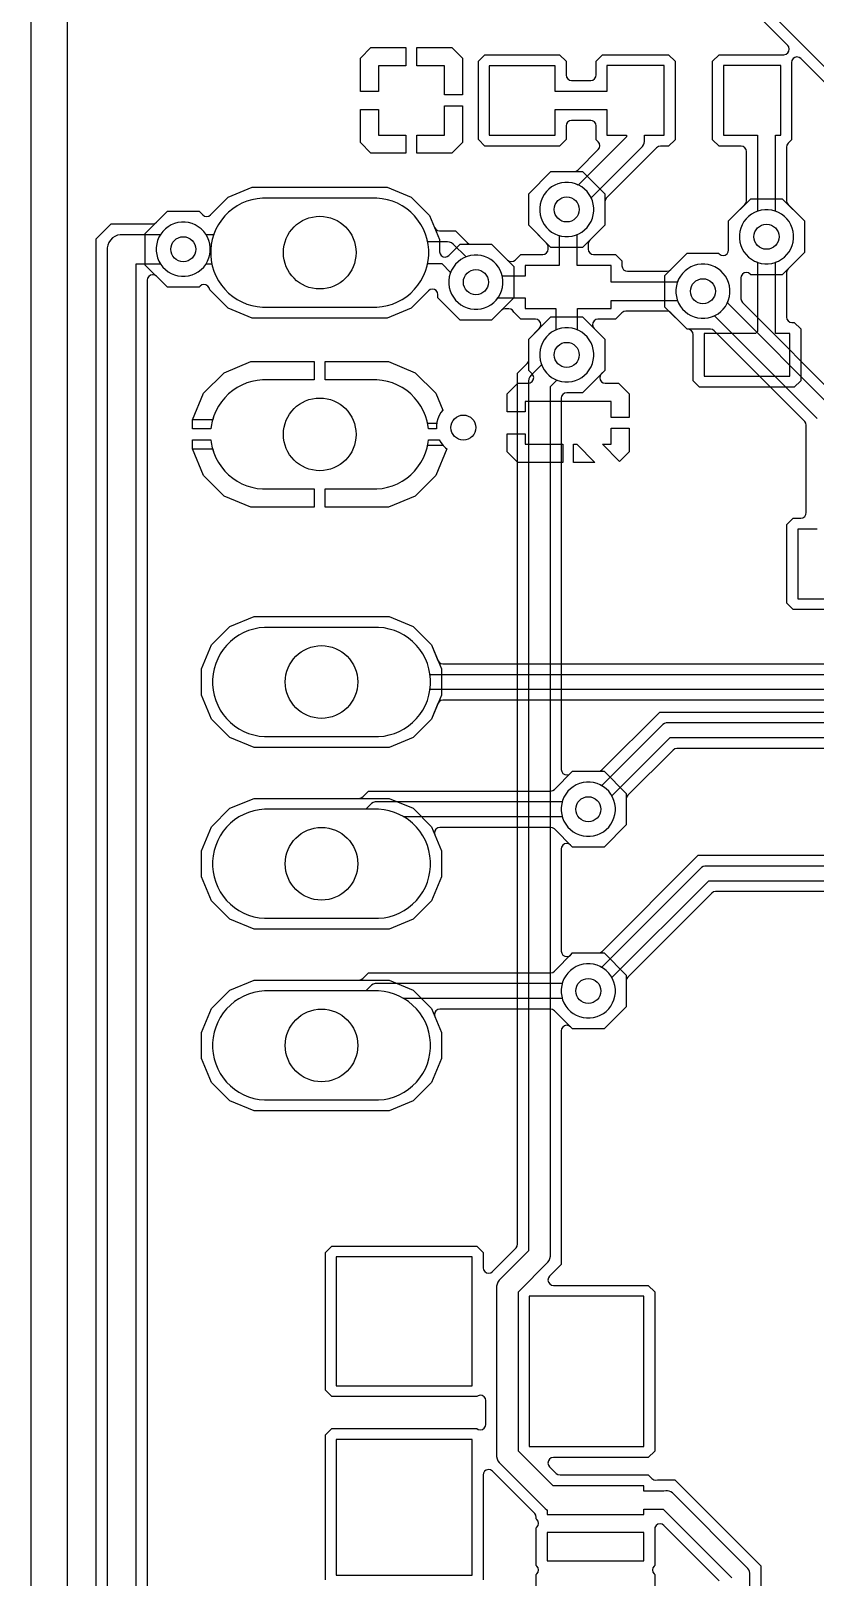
# Model space of a CAD drawing. Header units: millimetres. Extents: x 0 to 52.1, y 0 to 54.3.
# Drawn here: x 0 to 10.97, y 21.78 to 43.39 of the extents above; entities that cross this region are included whole.
import ezdxf

# ---------------------------------------------------------------- set-up
doc = ezdxf.new("R2010")
doc.units = ezdxf.units.MM

msp = doc.modelspace()

# ---------------------------------------------------------------- linework, layer by layer
at = {"layer": '16_copper'}
for points in [[(51.496, 0.514), (51.521, 0.531), (51.537, 0.557), (51.542, 0.584), (51.542, 53.696), (51.536, 53.726), (51.519, 53.751), (51.493, 53.767), (51.466, 53.772), (0.584, 53.772), (0.554, 53.766), (0.529, 53.749), (0.513, 53.723), (0.508, 53.696), (0.508, 0.584), (0.514, 0.554), (0.531, 0.529), (0.557, 0.513), (0.584, 0.508), (51.466, 0.508)], [(7.567, 38.49), (7.615, 38.503), (7.661, 38.522), (7.704, 38.547), (7.743, 38.577), (7.778, 38.612), (7.808, 38.651), (7.833, 38.694), (7.852, 38.74), (7.865, 38.788), (7.871, 38.837), (7.871, 38.887), (7.865, 38.936), (7.852, 38.984), (7.833, 39.03), (7.808, 39.073), (7.778, 39.112), (7.743, 39.147), (7.704, 39.177), (7.661, 39.202), (7.645, 39.208), (7.645, 39.512), (8.113, 39.512), (8.113, 39.624), (9.041, 39.624), (9.058, 39.583), (9.083, 39.54), (9.113, 39.501), (9.148, 39.466), (9.187, 39.436), (9.23, 39.411), (9.276, 39.392), (9.324, 39.379), (9.373, 39.373), (9.423, 39.373), (9.472, 39.379), (9.52, 39.392), (9.566, 39.411), (9.609, 39.436), (9.648, 39.466), (9.683, 39.501), (9.713, 39.54), (9.738, 39.583), (9.757, 39.629), (9.77, 39.677), (9.776, 39.726), (9.776, 39.776), (9.77, 39.825), (9.757, 39.873), (9.738, 39.919), (9.713, 39.962), (9.683, 40.001), (9.648, 40.036), (9.609, 40.066), (9.566, 40.091), (9.52, 40.11), (9.472, 40.123), (9.423, 40.129), (9.373, 40.129), (9.324, 40.123), (9.276, 40.11), (9.23, 40.091), (9.187, 40.066), (9.148, 40.036), (9.113, 40.001), (9.083, 39.962), (9.058, 39.919), (9.041, 39.878), (8.113, 39.878), (8.113, 40.112), (7.64, 40.112), (7.64, 40.546), (7.661, 40.554), (7.704, 40.579), (7.743, 40.609), (7.778, 40.644), (7.808, 40.683), (7.833, 40.726), (7.852, 40.772), (7.865, 40.82), (7.871, 40.869), (7.871, 40.919), (7.865, 40.968), (7.852, 41.016), (7.833, 41.062), (7.808, 41.105), (7.778, 41.144), (7.743, 41.179), (7.704, 41.209), (7.661, 41.234), (7.615, 41.253), (7.567, 41.266), (7.518, 41.272), (7.468, 41.272), (7.419, 41.266), (7.371, 41.253), (7.325, 41.234), (7.282, 41.209), (7.243, 41.179), (7.208, 41.144), (7.178, 41.105), (7.153, 41.062), (7.134, 41.016), (7.121, 40.968), (7.115, 40.919), (7.115, 40.869), (7.121, 40.82), (7.134, 40.772), (7.153, 40.726), (7.178, 40.683), (7.208, 40.644), (7.243, 40.609), (7.282, 40.579), (7.325, 40.554), (7.371, 40.535), (7.386, 40.531), (7.386, 40.112), (6.913, 40.112), (6.913, 39.964), (6.591, 39.964), (6.582, 40), (6.563, 40.046), (6.538, 40.089), (6.508, 40.128), (6.473, 40.163), (6.434, 40.193), (6.391, 40.218), (6.345, 40.237), (6.297, 40.25), (6.248, 40.256), (6.198, 40.256), (6.149, 40.25), (6.101, 40.237), (6.055, 40.218), (6.012, 40.193), (5.973, 40.163), (5.938, 40.128), (5.908, 40.089), (5.883, 40.046), (5.864, 40), (5.851, 39.952), (5.845, 39.903), (5.845, 39.853), (5.851, 39.804), (5.864, 39.756), (5.883, 39.71), (5.908, 39.667), (5.938, 39.628), (5.973, 39.593), (6.012, 39.563), (6.055, 39.538), (6.101, 39.519), (6.149, 39.506), (6.198, 39.5), (6.248, 39.5), (6.297, 39.506), (6.345, 39.519), (6.391, 39.538), (6.434, 39.563), (6.473, 39.593), (6.508, 39.628), (6.532, 39.66), (6.913, 39.66), (6.913, 39.512), (7.341, 39.512), (7.341, 39.208), (7.325, 39.202), (7.282, 39.177), (7.243, 39.147), (7.208, 39.112), (7.178, 39.073), (7.153, 39.03), (7.134, 38.984), (7.121, 38.936), (7.115, 38.887), (7.115, 38.837), (7.121, 38.788), (7.134, 38.74), (7.153, 38.694), (7.178, 38.651), (7.208, 38.612), (7.243, 38.577), (7.282, 38.547), (7.325, 38.522), (7.371, 38.503), (7.419, 38.49), (7.468, 38.484), (7.518, 38.484)], [(4.913, 39.536), (4.986, 39.551), (5.058, 39.572), (5.127, 39.601), (5.193, 39.636), (5.255, 39.678), (5.313, 39.725), (5.366, 39.778), (5.413, 39.836), (5.455, 39.899), (5.49, 39.965), (5.519, 40.034), (5.541, 40.105), (5.555, 40.179), (5.563, 40.253), (5.563, 40.328), (5.555, 40.403), (5.541, 40.476), (5.519, 40.548), (5.49, 40.617), (5.455, 40.683), (5.413, 40.745), (5.366, 40.803), (5.313, 40.856), (5.255, 40.904), (5.193, 40.945), (5.127, 40.98), (5.058, 41.009), (4.986, 41.031), (4.913, 41.045), (4.838, 41.053), (3.239, 41.053), (3.165, 41.045), (3.091, 41.031), (3.02, 41.009), (2.95, 40.98), (2.884, 40.945), (2.822, 40.904), (2.764, 40.856), (2.711, 40.803), (2.664, 40.745), (2.622, 40.683), (2.587, 40.617), (2.558, 40.548), (2.537, 40.476), (2.522, 40.403), (2.515, 40.328), (2.515, 40.253), (2.522, 40.179), (2.537, 40.105), (2.558, 40.034), (2.587, 39.965), (2.622, 39.899), (2.664, 39.836), (2.711, 39.778), (2.764, 39.725), (2.822, 39.678), (2.884, 39.636), (2.95, 39.601), (3.02, 39.572), (3.091, 39.551), (3.165, 39.536), (3.239, 39.529), (4.838, 39.529)], [(10.613, 39.162), (10.414, 39.162), (10.414, 40.156), (10.455, 40.173), (10.498, 40.198), (10.537, 40.228), (10.572, 40.263), (10.602, 40.302), (10.627, 40.345), (10.646, 40.391), (10.659, 40.439), (10.665, 40.488), (10.665, 40.538), (10.659, 40.587), (10.646, 40.635), (10.627, 40.681), (10.602, 40.724), (10.572, 40.763), (10.537, 40.798), (10.498, 40.828), (10.455, 40.853), (10.409, 40.872), (10.361, 40.885), (10.312, 40.891), (10.262, 40.891), (10.213, 40.885), (10.165, 40.872), (10.119, 40.853), (10.076, 40.828), (10.037, 40.798), (10.002, 40.763), (9.972, 40.724), (9.947, 40.681), (9.928, 40.635), (9.915, 40.587), (9.909, 40.538), (9.909, 40.488), (9.915, 40.439), (9.928, 40.391), (9.947, 40.345), (9.972, 40.302), (10.002, 40.263), (10.037, 40.228), (10.076, 40.198), (10.119, 40.173), (10.16, 40.156), (10.16, 39.189), (10.133, 39.162), (9.413, 39.162), (9.413, 38.562), (10.613, 38.562)], [(2.261, 37.827), (2.261, 37.953), (2.415, 38.326), (2.701, 38.612), (3.075, 38.767), (3.962, 38.767), (3.962, 38.513), (3.239, 38.513), (3.165, 38.505), (3.091, 38.491), (3.02, 38.469), (2.95, 38.44), (2.884, 38.405), (2.822, 38.364), (2.764, 38.316), (2.711, 38.263), (2.664, 38.205), (2.622, 38.143), (2.587, 38.077), (2.558, 38.008), (2.537, 37.936), (2.522, 37.863), (2.518, 37.827)], [(5.559, 37.827), (5.555, 37.863), (5.541, 37.936), (5.519, 38.008), (5.49, 38.077), (5.455, 38.143), (5.413, 38.205), (5.366, 38.263), (5.313, 38.316), (5.255, 38.364), (5.193, 38.405), (5.127, 38.44), (5.058, 38.469), (4.986, 38.491), (4.913, 38.505), (4.838, 38.513), (4.115, 38.513), (4.115, 38.767), (5.003, 38.767), (5.376, 38.612), (5.662, 38.326), (5.759, 38.091), (5.733, 38.057), (5.708, 38.014), (5.689, 37.968), (5.676, 37.92), (5.67, 37.871), (5.67, 37.827)], [(7.993, 37.612), (8.113, 37.612), (8.113, 37.836), (8.367, 37.836), (8.367, 37.507), (8.232, 37.372)], [(3.075, 36.735), (2.701, 36.889), (2.415, 37.175), (2.261, 37.549), (2.261, 37.675), (2.518, 37.675), (2.522, 37.639), (2.537, 37.565), (2.558, 37.494), (2.587, 37.425), (2.622, 37.359), (2.664, 37.296), (2.711, 37.238), (2.764, 37.185), (2.822, 37.138), (2.884, 37.096), (2.95, 37.061), (3.02, 37.032), (3.091, 37.011), (3.165, 36.996), (3.239, 36.989), (3.962, 36.989), (3.962, 36.735)], [(4.115, 36.735), (4.115, 36.989), (4.838, 36.989), (4.913, 36.996), (4.986, 37.011), (5.058, 37.032), (5.127, 37.061), (5.193, 37.096), (5.255, 37.138), (5.313, 37.185), (5.366, 37.238), (5.413, 37.296), (5.455, 37.359), (5.49, 37.425), (5.519, 37.494), (5.541, 37.565), (5.555, 37.639), (5.559, 37.675), (5.71, 37.675), (5.733, 37.635), (5.763, 37.596), (5.798, 37.561), (5.816, 37.547), (5.662, 37.175), (5.376, 36.889), (5.003, 36.735)], [(6.808, 37.358), (6.659, 37.507), (6.659, 37.76), (6.913, 37.76), (6.913, 37.612), (7.437, 37.612), (7.437, 37.358)], [(7.589, 37.358), (7.589, 37.612), (7.633, 37.612), (7.887, 37.358)], [(3.12, 30.836), (2.784, 30.975), (2.527, 31.232), (2.388, 31.568), (2.388, 31.932), (2.527, 32.268), (2.784, 32.525), (3.12, 32.664), (4.588, 32.664), (4.617, 32.67), (4.642, 32.687), (4.721, 32.766), (7.267, 32.766), (7.297, 32.772), (7.321, 32.788), (7.575, 33.043), (8.015, 33.043), (8.326, 32.732), (8.326, 32.292), (8.015, 31.981), (7.575, 31.981), (7.321, 32.236), (7.296, 32.252), (7.267, 32.258), (5.719, 32.258), (5.69, 32.252), (5.665, 32.235), (5.648, 32.209), (5.643, 32.179), (5.649, 32.153), (5.74, 31.932), (5.74, 31.568), (5.601, 31.232), (5.344, 30.975), (5.008, 30.836)], [(4.938, 30.995), (5.011, 31.01), (5.083, 31.032), (5.152, 31.06), (5.218, 31.096), (5.28, 31.137), (5.338, 31.185), (5.391, 31.238), (5.439, 31.296), (5.48, 31.358), (5.516, 31.424), (5.544, 31.493), (5.566, 31.565), (5.581, 31.638), (5.588, 31.713), (5.588, 31.787), (5.581, 31.862), (5.566, 31.935), (5.544, 32.007), (5.516, 32.076), (5.48, 32.142), (5.439, 32.204), (5.391, 32.262), (5.338, 32.315), (5.28, 32.363), (5.218, 32.404), (5.207, 32.41), (7.431, 32.41), (7.436, 32.39), (7.455, 32.344), (7.48, 32.301), (7.51, 32.262), (7.545, 32.227), (7.584, 32.197), (7.627, 32.172), (7.673, 32.153), (7.721, 32.14), (7.77, 32.134), (7.82, 32.134), (7.869, 32.14), (7.917, 32.153), (7.963, 32.172), (8.006, 32.197), (8.045, 32.227), (8.08, 32.262), (8.11, 32.301), (8.135, 32.344), (8.154, 32.39), (8.167, 32.438), (8.173, 32.487), (8.173, 32.537), (8.167, 32.586), (8.154, 32.634), (8.135, 32.68), (8.11, 32.723), (8.08, 32.762), (8.045, 32.797), (8.006, 32.827), (7.963, 32.852), (7.917, 32.871), (7.869, 32.884), (7.82, 32.89), (7.77, 32.89), (7.721, 32.884), (7.673, 32.871), (7.627, 32.852), (7.584, 32.827), (7.545, 32.797), (7.51, 32.762), (7.48, 32.723), (7.455, 32.68), (7.436, 32.634), (7.431, 32.614), (4.813, 32.614), (4.787, 32.607), (4.764, 32.593), (4.682, 32.512), (3.265, 32.512), (3.19, 32.505), (3.117, 32.49), (3.045, 32.468), (2.976, 32.44), (2.91, 32.404), (2.848, 32.363), (2.79, 32.315), (2.737, 32.262), (2.689, 32.204), (2.648, 32.142), (2.612, 32.076), (2.584, 32.007), (2.562, 31.935), (2.547, 31.862), (2.54, 31.787), (2.54, 31.713), (2.547, 31.638), (2.562, 31.565), (2.584, 31.493), (2.612, 31.424), (2.648, 31.358), (2.689, 31.296), (2.737, 31.238), (2.79, 31.185), (2.848, 31.137), (2.91, 31.096), (2.976, 31.06), (3.045, 31.032), (3.117, 31.01), (3.19, 30.995), (3.265, 30.988), (4.863, 30.988)], [(3.12, 28.296), (2.784, 28.435), (2.527, 28.692), (2.388, 29.028), (2.388, 29.392), (2.527, 29.728), (2.784, 29.985), (3.12, 30.124), (4.588, 30.124), (4.617, 30.13), (4.642, 30.147), (4.721, 30.226), (7.267, 30.226), (7.297, 30.232), (7.321, 30.248), (7.575, 30.503), (8.015, 30.503), (8.326, 30.192), (8.326, 29.752), (8.015, 29.441), (7.575, 29.441), (7.321, 29.696), (7.296, 29.712), (7.267, 29.718), (5.719, 29.718), (5.69, 29.712), (5.665, 29.695), (5.648, 29.669), (5.643, 29.639), (5.649, 29.613), (5.74, 29.392), (5.74, 29.028), (5.601, 28.692), (5.344, 28.435), (5.008, 28.296)], [(4.938, 28.455), (5.011, 28.47), (5.083, 28.492), (5.152, 28.52), (5.218, 28.556), (5.28, 28.597), (5.338, 28.645), (5.391, 28.698), (5.439, 28.756), (5.48, 28.818), (5.516, 28.884), (5.544, 28.953), (5.566, 29.025), (5.581, 29.098), (5.588, 29.173), (5.588, 29.247), (5.581, 29.322), (5.566, 29.395), (5.544, 29.467), (5.516, 29.536), (5.48, 29.602), (5.439, 29.664), (5.391, 29.722), (5.338, 29.775), (5.28, 29.823), (5.218, 29.864), (5.207, 29.87), (7.431, 29.87), (7.436, 29.85), (7.455, 29.804), (7.48, 29.761), (7.51, 29.722), (7.545, 29.687), (7.584, 29.657), (7.627, 29.632), (7.673, 29.613), (7.721, 29.6), (7.77, 29.594), (7.82, 29.594), (7.869, 29.6), (7.917, 29.613), (7.963, 29.632), (8.006, 29.657), (8.045, 29.687), (8.08, 29.722), (8.11, 29.761), (8.135, 29.804), (8.154, 29.85), (8.167, 29.898), (8.173, 29.947), (8.173, 29.997), (8.167, 30.046), (8.154, 30.094), (8.135, 30.14), (8.11, 30.183), (8.08, 30.222), (8.045, 30.257), (8.006, 30.287), (7.963, 30.312), (7.917, 30.331), (7.869, 30.344), (7.82, 30.35), (7.77, 30.35), (7.721, 30.344), (7.673, 30.331), (7.627, 30.312), (7.584, 30.287), (7.545, 30.257), (7.51, 30.222), (7.48, 30.183), (7.455, 30.14), (7.436, 30.094), (7.431, 30.074), (4.813, 30.074), (4.787, 30.067), (4.764, 30.053), (4.682, 29.972), (3.265, 29.972), (3.19, 29.965), (3.117, 29.95), (3.045, 29.928), (2.976, 29.9), (2.91, 29.864), (2.848, 29.823), (2.79, 29.775), (2.737, 29.722), (2.689, 29.664), (2.648, 29.602), (2.612, 29.536), (2.584, 29.467), (2.562, 29.395), (2.547, 29.322), (2.54, 29.247), (2.54, 29.173), (2.547, 29.098), (2.562, 29.025), (2.584, 28.953), (2.612, 28.884), (2.648, 28.818), (2.689, 28.756), (2.737, 28.698), (2.79, 28.645), (2.848, 28.597), (2.91, 28.556), (2.976, 28.52), (3.045, 28.492), (3.117, 28.47), (3.19, 28.455), (3.265, 28.448), (4.863, 28.448)]]:
    msp.add_lwpolyline(points, close=True, dxfattribs=at)
for points in [[(0.914, 7.093), (0.914, 40.485), (1.123, 40.694), (1.704, 40.694), (1.734, 40.7), (1.758, 40.716), (1.911, 40.869), (2.351, 40.869), (2.402, 40.817), (2.427, 40.8), (2.457, 40.795), (2.487, 40.801), (2.51, 40.817), (2.759, 41.066), (3.095, 41.205), (4.982, 41.205), (5.319, 41.066), (5.576, 40.809), (5.715, 40.473), (5.715, 40.304), (5.721, 40.275), (5.738, 40.25), (5.764, 40.233), (5.794, 40.228), (5.823, 40.235), (5.845, 40.25), (6.003, 40.409), (6.443, 40.409), (6.665, 40.187), (6.69, 40.17), (6.72, 40.165), (6.749, 40.171), (6.772, 40.187), (6.85, 40.264), (7.157, 40.264), (7.187, 40.27), (7.212, 40.288), (7.228, 40.313), (7.234, 40.341), (7.234, 40.371), (7.228, 40.401), (7.211, 40.425), (6.962, 40.674), (6.962, 41.114), (7.273, 41.425), (7.713, 41.425), (8.024, 41.114), (8.024, 40.674), (7.815, 40.465), (7.798, 40.44), (7.792, 40.411), (7.792, 40.341), (7.798, 40.311), (7.816, 40.286), (7.841, 40.27), (7.869, 40.264), (8.176, 40.264), (8.265, 40.175), (8.265, 40.107), (8.271, 40.077), (8.289, 40.052), (8.314, 40.036), (8.342, 40.03), (8.895, 40.03), (8.925, 40.036), (8.949, 40.053), (9.178, 40.282), (9.618, 40.282), (9.626, 40.273), (9.652, 40.256), (9.681, 40.251), (9.711, 40.257), (9.736, 40.275), (9.752, 40.301), (9.756, 40.327), (9.756, 40.733), (10.067, 41.044), (10.507, 41.044), (10.818, 40.733), (10.818, 40.293), (10.589, 40.064), (10.572, 40.039), (10.566, 40.01), (10.566, 39.391), (10.572, 39.361), (10.59, 39.336), (10.615, 39.32), (10.643, 39.314), (10.676, 39.314), (10.765, 39.225), (10.765, 38.499), (10.676, 38.41), (9.35, 38.41), (9.261, 38.499), (9.261, 39.144), (9.255, 39.174), (9.237, 39.199), (9.212, 39.215), (9.184, 39.22), (9.178, 39.22), (8.949, 39.449), (8.924, 39.466), (8.895, 39.472), (8.32, 39.472), (8.29, 39.466), (8.266, 39.449), (8.176, 39.36), (7.93, 39.36), (7.9, 39.354), (7.875, 39.336), (7.859, 39.311), (7.854, 39.281), (7.861, 39.251), (7.876, 39.23), (8.024, 39.082), (8.024, 38.642), (7.977, 38.596), (7.961, 38.571), (7.955, 38.541), (7.962, 38.511), (7.979, 38.487), (8.005, 38.471), (8.031, 38.466), (8.218, 38.466), (8.367, 38.317), (8.367, 37.988), (8.113, 37.988), (8.113, 38.212), (6.913, 38.212), (6.913, 38.064), (6.659, 38.064), (6.659, 38.317), (6.808, 38.466), (6.955, 38.466), (6.984, 38.472), (7.009, 38.489), (7.026, 38.515), (7.031, 38.545), (7.024, 38.574), (7.009, 38.596), (6.962, 38.642), (6.962, 39.082), (7.11, 39.23), (7.127, 39.255), (7.132, 39.285), (7.126, 39.314), (7.108, 39.339), (7.083, 39.355), (7.056, 39.36), (6.85, 39.36), (6.756, 39.453), (6.755, 39.461), (6.737, 39.486), (6.712, 39.502), (6.684, 39.507), (6.634, 39.507), (6.604, 39.501), (6.58, 39.485), (6.443, 39.347), (6.003, 39.347), (5.692, 39.658), (5.692, 39.705), (5.686, 39.735), (5.669, 39.76), (5.644, 39.776), (5.614, 39.782), (5.584, 39.775), (5.562, 39.759), (5.319, 39.516), (4.982, 39.376), (3.095, 39.376), (2.759, 39.516), (2.501, 39.773), (2.491, 39.799), (2.474, 39.824), (2.448, 39.84), (2.419, 39.846), (2.389, 39.839), (2.366, 39.823), (2.351, 39.807), (1.911, 39.807), (1.758, 39.96), (1.733, 39.977), (1.704, 39.982), (1.702, 39.982), (1.672, 39.976), (1.647, 39.959), (1.631, 39.934), (1.626, 39.906), (1.626, 7.366)], [(1.473, 7.366), (1.473, 40.135), (1.811, 40.135), (1.816, 40.127), (1.846, 40.088), (1.881, 40.053), (1.92, 40.023), (1.963, 39.998), (2.009, 39.979), (2.057, 39.966), (2.106, 39.96), (2.156, 39.96), (2.205, 39.966), (2.253, 39.979), (2.298, 39.998), (2.341, 40.023), (2.381, 40.053), (2.416, 40.088), (2.446, 40.127), (2.471, 40.17), (2.49, 40.216), (2.503, 40.264), (2.509, 40.313), (2.509, 40.363), (2.503, 40.412), (2.49, 40.46), (2.471, 40.506), (2.446, 40.549), (2.416, 40.588), (2.381, 40.623), (2.341, 40.653), (2.298, 40.678), (2.253, 40.697), (2.205, 40.71), (2.156, 40.716), (2.106, 40.716), (2.057, 40.71), (2.009, 40.697), (1.963, 40.678), (1.92, 40.653), (1.881, 40.623), (1.846, 40.588), (1.816, 40.549), (1.811, 40.541), (1.25, 40.541), (1.211, 40.533), (1.174, 40.518), (1.14, 40.496), (1.112, 40.467), (1.09, 40.434), (1.075, 40.397), (1.067, 40.358), (1.067, 7.123)], [(14.451, 34.036), (5.761, 34.036), (5.732, 34.03), (5.707, 34.013), (5.691, 33.989), (5.601, 33.772), (5.344, 33.515), (5.008, 33.376), (3.12, 33.376), (2.784, 33.515), (2.527, 33.772), (2.388, 34.108), (2.388, 34.472), (2.527, 34.808), (2.784, 35.065), (3.12, 35.204), (5.008, 35.204), (5.344, 35.065), (5.601, 34.808), (5.691, 34.591), (5.708, 34.566), (5.733, 34.549), (5.761, 34.544), (14.209, 34.544)], [(14.304, 34.392), (5.582, 34.392), (5.581, 34.402), (5.566, 34.475), (5.544, 34.547), (5.516, 34.616), (5.48, 34.682), (5.439, 34.744), (5.391, 34.802), (5.338, 34.855), (5.28, 34.903), (5.218, 34.944), (5.152, 34.98), (5.083, 35.008), (5.011, 35.03), (4.938, 35.045), (4.863, 35.052), (3.265, 35.052), (3.19, 35.045), (3.117, 35.03), (3.045, 35.008), (2.976, 34.98), (2.91, 34.944), (2.848, 34.903), (2.79, 34.855), (2.737, 34.802), (2.689, 34.744), (2.648, 34.682), (2.612, 34.616), (2.584, 34.547), (2.562, 34.475), (2.547, 34.402), (2.54, 34.327), (2.54, 34.253), (2.547, 34.178), (2.562, 34.105), (2.584, 34.033), (2.612, 33.964), (2.648, 33.898), (2.689, 33.836), (2.737, 33.778), (2.79, 33.725), (2.848, 33.677), (2.91, 33.636), (2.976, 33.6), (3.045, 33.572), (3.117, 33.55), (3.19, 33.535), (3.265, 33.528), (4.863, 33.528), (4.938, 33.535), (5.011, 33.55), (5.083, 33.572), (5.152, 33.6), (5.218, 33.636), (5.28, 33.677), (5.338, 33.725), (5.391, 33.778), (5.439, 33.836), (5.48, 33.898), (5.516, 33.964), (5.544, 34.033), (5.566, 34.105), (5.581, 34.178), (5.582, 34.188), (14.359, 34.188)]]:
    msp.add_lwpolyline(points, dxfattribs=at)
at = {"layer": '1_copper'}
for points in [[(51.496, 0.514), (51.521, 0.531), (51.537, 0.557), (51.542, 0.584), (51.542, 53.696), (51.536, 53.726), (51.519, 53.751), (51.493, 53.767), (51.466, 53.772), (0.584, 53.772), (0.554, 53.766), (0.529, 53.749), (0.513, 53.723), (0.508, 53.696), (0.508, 0.584), (0.514, 0.554), (0.531, 0.529), (0.557, 0.513), (0.584, 0.508), (51.466, 0.508)], [(4.607, 42.545), (4.607, 43.008), (4.756, 43.157), (5.245, 43.157), (5.245, 42.903), (4.861, 42.903), (4.861, 42.545)], [(5.782, 42.494), (5.782, 42.903), (5.398, 42.903), (5.398, 43.157), (5.887, 43.157), (6.036, 43.008), (6.036, 42.494)], [(7.273, 40.363), (6.962, 40.674), (6.962, 41.114), (7.273, 41.425), (7.597, 41.425), (7.627, 41.431), (7.651, 41.447), (7.934, 41.73), (7.951, 41.755), (7.956, 41.785), (7.95, 41.815), (7.934, 41.838), (7.904, 41.868), (7.904, 42.062), (7.898, 42.092), (7.881, 42.117), (7.855, 42.133), (7.828, 42.139), (7.56, 42.139), (7.53, 42.133), (7.505, 42.115), (7.489, 42.09), (7.483, 42.062), (7.483, 41.87), (7.394, 41.781), (6.347, 41.781), (6.258, 41.87), (6.258, 42.966), (6.347, 43.056), (7.394, 43.056), (7.483, 42.966), (7.483, 42.774), (7.489, 42.744), (7.507, 42.719), (7.532, 42.703), (7.56, 42.697), (7.828, 42.697), (7.858, 42.703), (7.883, 42.721), (7.899, 42.746), (7.904, 42.774), (7.904, 42.968), (7.993, 43.057), (8.918, 43.057), (9.008, 42.968), (9.008, 41.868), (8.918, 41.779), (8.804, 41.779), (8.775, 41.773), (8.75, 41.756), (8.046, 41.052), (8.029, 41.027), (8.024, 40.998), (8.024, 40.674), (7.713, 40.363)], [(8.568, 41.797), (8.578, 41.82), (8.583, 41.844), (8.583, 41.931), (8.855, 41.931), (8.855, 42.905), (8.056, 42.905), (8.056, 42.545), (7.331, 42.545), (7.331, 42.903), (6.41, 42.903), (6.41, 41.933), (7.331, 41.933), (7.331, 42.291), (8.056, 42.291), (8.056, 41.931), (8.329, 41.931), (8.329, 41.909), (7.655, 41.236), (7.615, 41.253), (7.567, 41.266), (7.518, 41.272), (7.468, 41.272), (7.419, 41.266), (7.371, 41.253), (7.325, 41.234), (7.282, 41.209), (7.243, 41.179), (7.208, 41.144), (7.178, 41.105), (7.153, 41.062), (7.134, 41.016), (7.121, 40.968), (7.115, 40.919), (7.115, 40.869), (7.121, 40.82), (7.134, 40.772), (7.153, 40.726), (7.178, 40.683), (7.208, 40.644), (7.243, 40.609), (7.282, 40.579), (7.325, 40.554), (7.371, 40.535), (7.419, 40.522), (7.468, 40.516), (7.518, 40.516), (7.567, 40.522), (7.615, 40.535), (7.661, 40.554), (7.704, 40.579), (7.743, 40.609), (7.778, 40.644), (7.808, 40.683), (7.833, 40.726), (7.852, 40.772), (7.865, 40.82), (7.871, 40.869), (7.871, 40.919), (7.865, 40.968), (7.852, 41.016), (7.835, 41.056), (8.554, 41.776)], [(10.361, 40.141), (10.409, 40.154), (10.455, 40.173), (10.498, 40.198), (10.537, 40.228), (10.572, 40.263), (10.602, 40.302), (10.627, 40.345), (10.646, 40.391), (10.659, 40.439), (10.665, 40.488), (10.665, 40.538), (10.659, 40.587), (10.646, 40.635), (10.627, 40.681), (10.602, 40.724), (10.572, 40.763), (10.537, 40.798), (10.498, 40.828), (10.455, 40.853), (10.414, 40.87), (10.414, 41.931), (10.486, 41.931), (10.486, 42.905), (9.687, 42.905), (9.687, 41.931), (10.16, 41.931), (10.16, 40.87), (10.119, 40.853), (10.076, 40.828), (10.037, 40.798), (10.002, 40.763), (9.972, 40.724), (9.947, 40.681), (9.928, 40.635), (9.915, 40.587), (9.909, 40.538), (9.909, 40.488), (9.915, 40.439), (9.928, 40.391), (9.947, 40.345), (9.972, 40.302), (10.002, 40.263), (10.037, 40.228), (10.076, 40.198), (10.119, 40.173), (10.165, 40.154), (10.213, 40.141), (10.262, 40.135), (10.312, 40.135)], [(4.756, 41.679), (4.607, 41.828), (4.607, 42.291), (4.861, 42.291), (4.861, 41.933), (5.245, 41.933), (5.245, 41.679)], [(5.398, 41.679), (5.398, 41.933), (5.782, 41.933), (5.782, 42.342), (6.036, 42.342), (6.036, 41.828), (5.887, 41.679)], [(6.003, 39.347), (5.692, 39.658), (5.692, 39.705), (5.686, 39.735), (5.669, 39.76), (5.644, 39.776), (5.614, 39.782), (5.584, 39.775), (5.562, 39.759), (5.319, 39.516), (4.982, 39.376), (3.095, 39.376), (2.759, 39.516), (2.501, 39.773), (2.491, 39.799), (2.474, 39.824), (2.448, 39.84), (2.419, 39.846), (2.389, 39.839), (2.366, 39.823), (2.351, 39.807), (1.911, 39.807), (1.6, 40.118), (1.6, 40.558), (1.911, 40.869), (2.351, 40.869), (2.402, 40.817), (2.427, 40.8), (2.457, 40.795), (2.487, 40.801), (2.51, 40.817), (2.759, 41.066), (3.095, 41.205), (4.982, 41.205), (5.319, 41.066), (5.576, 40.809), (5.645, 40.643), (5.662, 40.617), (5.687, 40.601), (5.715, 40.596), (5.937, 40.596), (6.101, 40.431), (6.126, 40.414), (6.155, 40.409), (6.443, 40.409), (6.754, 40.098), (6.754, 39.658), (6.443, 39.347)], [(5.541, 40.476), (5.519, 40.548), (5.49, 40.617), (5.455, 40.683), (5.413, 40.745), (5.366, 40.803), (5.313, 40.856), (5.255, 40.904), (5.193, 40.945), (5.127, 40.98), (5.058, 41.009), (4.986, 41.031), (4.913, 41.045), (4.838, 41.053), (3.239, 41.053), (3.165, 41.045), (3.091, 41.031), (3.02, 41.009), (2.95, 40.98), (2.884, 40.945), (2.822, 40.904), (2.764, 40.856), (2.711, 40.803), (2.664, 40.745), (2.622, 40.683), (2.587, 40.617), (2.558, 40.548), (2.556, 40.541), (2.45, 40.541), (2.446, 40.549), (2.416, 40.588), (2.381, 40.623), (2.341, 40.653), (2.298, 40.678), (2.253, 40.697), (2.205, 40.71), (2.156, 40.716), (2.106, 40.716), (2.057, 40.71), (2.009, 40.697), (1.963, 40.678), (1.92, 40.653), (1.881, 40.623), (1.846, 40.588), (1.816, 40.549), (1.791, 40.506), (1.772, 40.46), (1.759, 40.412), (1.753, 40.363), (1.753, 40.313), (1.759, 40.264), (1.772, 40.216), (1.791, 40.17), (1.816, 40.127), (1.846, 40.088), (1.881, 40.053), (1.92, 40.023), (1.963, 39.998), (2.009, 39.979), (2.057, 39.966), (2.106, 39.96), (2.156, 39.96), (2.205, 39.966), (2.253, 39.979), (2.298, 39.998), (2.341, 40.023), (2.381, 40.053), (2.416, 40.088), (2.446, 40.127), (2.45, 40.135), (2.531, 40.135), (2.537, 40.105), (2.558, 40.034), (2.587, 39.965), (2.622, 39.899), (2.664, 39.836), (2.711, 39.778), (2.764, 39.725), (2.822, 39.678), (2.884, 39.636), (2.95, 39.601), (3.02, 39.572), (3.091, 39.551), (3.165, 39.536), (3.239, 39.529), (4.838, 39.529), (4.913, 39.536), (4.986, 39.551), (5.058, 39.572), (5.127, 39.601), (5.193, 39.636), (5.255, 39.678), (5.313, 39.725), (5.366, 39.778), (5.413, 39.836), (5.455, 39.899), (5.49, 39.965), (5.519, 40.034), (5.541, 40.105), (5.547, 40.138), (5.747, 40.138), (5.87, 40.015), (5.864, 40), (5.851, 39.952), (5.845, 39.903), (5.845, 39.853), (5.851, 39.804), (5.864, 39.756), (5.883, 39.71), (5.908, 39.667), (5.938, 39.628), (5.973, 39.593), (6.012, 39.563), (6.055, 39.538), (6.101, 39.519), (6.149, 39.506), (6.198, 39.5), (6.248, 39.5), (6.297, 39.506), (6.345, 39.519), (6.391, 39.538), (6.434, 39.563), (6.473, 39.593), (6.508, 39.628), (6.538, 39.667), (6.563, 39.71), (6.582, 39.756), (6.595, 39.804), (6.601, 39.853), (6.601, 39.903), (6.595, 39.952), (6.582, 40), (6.563, 40.046), (6.538, 40.089), (6.508, 40.128), (6.473, 40.163), (6.434, 40.193), (6.391, 40.218), (6.345, 40.237), (6.297, 40.25), (6.248, 40.256), (6.198, 40.256), (6.149, 40.25), (6.101, 40.237), (6.086, 40.231), (5.907, 40.409), (5.882, 40.426), (5.855, 40.437), (5.825, 40.443), (5.547, 40.443)], [(2.261, 37.954), (2.415, 38.326), (2.701, 38.612), (3.075, 38.767), (3.962, 38.767), (3.962, 38.513), (3.239, 38.513), (3.165, 38.505), (3.091, 38.491), (3.02, 38.469), (2.95, 38.44), (2.884, 38.405), (2.822, 38.364), (2.764, 38.316), (2.711, 38.263), (2.664, 38.205), (2.622, 38.143), (2.587, 38.077), (2.558, 38.008), (2.542, 37.954)], [(5.547, 37.903), (5.541, 37.936), (5.519, 38.008), (5.49, 38.077), (5.455, 38.143), (5.413, 38.205), (5.366, 38.263), (5.313, 38.316), (5.255, 38.364), (5.193, 38.405), (5.127, 38.44), (5.058, 38.469), (4.986, 38.491), (4.913, 38.505), (4.838, 38.513), (4.115, 38.513), (4.115, 38.767), (5.003, 38.767), (5.376, 38.612), (5.662, 38.326), (5.759, 38.091), (5.733, 38.057), (5.708, 38.014), (5.689, 37.968), (5.676, 37.92), (5.674, 37.903)], [(3.075, 36.735), (2.701, 36.889), (2.415, 37.175), (2.261, 37.548), (2.542, 37.548), (2.558, 37.494), (2.587, 37.425), (2.622, 37.359), (2.664, 37.296), (2.711, 37.238), (2.764, 37.185), (2.822, 37.138), (2.884, 37.096), (2.95, 37.061), (3.02, 37.032), (3.091, 37.011), (3.165, 36.996), (3.239, 36.989), (3.962, 36.989), (3.962, 36.735)], [(4.115, 36.735), (4.115, 36.989), (4.838, 36.989), (4.913, 36.996), (4.986, 37.011), (5.058, 37.032), (5.127, 37.061), (5.193, 37.096), (5.255, 37.138), (5.313, 37.185), (5.366, 37.238), (5.413, 37.296), (5.455, 37.359), (5.49, 37.425), (5.519, 37.494), (5.541, 37.565), (5.547, 37.598), (5.761, 37.598), (5.763, 37.596), (5.798, 37.561), (5.816, 37.547), (5.662, 37.175), (5.376, 36.889), (5.003, 36.735)], [(3.12, 33.376), (2.784, 33.515), (2.527, 33.772), (2.388, 34.108), (2.388, 34.472), (2.527, 34.808), (2.784, 35.065), (3.12, 35.204), (5.008, 35.204), (5.344, 35.065), (5.601, 34.808), (5.74, 34.472), (5.74, 34.108), (5.601, 33.772), (5.344, 33.515), (5.008, 33.376)], [(4.938, 33.535), (5.011, 33.55), (5.083, 33.572), (5.152, 33.6), (5.218, 33.636), (5.28, 33.677), (5.338, 33.725), (5.391, 33.778), (5.439, 33.836), (5.48, 33.898), (5.516, 33.964), (5.544, 34.033), (5.566, 34.105), (5.581, 34.178), (5.588, 34.253), (5.588, 34.327), (5.581, 34.402), (5.566, 34.475), (5.544, 34.547), (5.516, 34.616), (5.48, 34.682), (5.439, 34.744), (5.391, 34.802), (5.338, 34.855), (5.28, 34.903), (5.218, 34.944), (5.152, 34.98), (5.083, 35.008), (5.011, 35.03), (4.938, 35.045), (4.863, 35.052), (3.265, 35.052), (3.19, 35.045), (3.117, 35.03), (3.045, 35.008), (2.976, 34.98), (2.91, 34.944), (2.848, 34.903), (2.79, 34.855), (2.737, 34.802), (2.689, 34.744), (2.648, 34.682), (2.612, 34.616), (2.584, 34.547), (2.562, 34.475), (2.547, 34.402), (2.54, 34.327), (2.54, 34.253), (2.547, 34.178), (2.562, 34.105), (2.584, 34.033), (2.612, 33.964), (2.648, 33.898), (2.689, 33.836), (2.737, 33.778), (2.79, 33.725), (2.848, 33.677), (2.91, 33.636), (2.976, 33.6), (3.045, 33.572), (3.117, 33.55), (3.19, 33.535), (3.265, 33.528), (4.863, 33.528)], [(3.12, 30.836), (2.784, 30.975), (2.527, 31.232), (2.388, 31.568), (2.388, 31.932), (2.527, 32.268), (2.784, 32.525), (3.12, 32.664), (5.008, 32.664), (5.344, 32.525), (5.601, 32.268), (5.74, 31.932), (5.74, 31.568), (5.601, 31.232), (5.344, 30.975), (5.008, 30.836)], [(4.938, 30.995), (5.011, 31.01), (5.083, 31.032), (5.152, 31.06), (5.218, 31.096), (5.28, 31.137), (5.338, 31.185), (5.391, 31.238), (5.439, 31.296), (5.48, 31.358), (5.516, 31.424), (5.544, 31.493), (5.566, 31.565), (5.581, 31.638), (5.588, 31.713), (5.588, 31.787), (5.581, 31.862), (5.566, 31.935), (5.544, 32.007), (5.516, 32.076), (5.48, 32.142), (5.439, 32.204), (5.391, 32.262), (5.338, 32.315), (5.28, 32.363), (5.218, 32.404), (5.152, 32.44), (5.083, 32.468), (5.011, 32.49), (4.938, 32.505), (4.863, 32.512), (3.265, 32.512), (3.19, 32.505), (3.117, 32.49), (3.045, 32.468), (2.976, 32.44), (2.91, 32.404), (2.848, 32.363), (2.79, 32.315), (2.737, 32.262), (2.689, 32.204), (2.648, 32.142), (2.612, 32.076), (2.584, 32.007), (2.562, 31.935), (2.547, 31.862), (2.54, 31.787), (2.54, 31.713), (2.547, 31.638), (2.562, 31.565), (2.584, 31.493), (2.612, 31.424), (2.648, 31.358), (2.689, 31.296), (2.737, 31.238), (2.79, 31.185), (2.848, 31.137), (2.91, 31.096), (2.976, 31.06), (3.045, 31.032), (3.117, 31.01), (3.19, 30.995), (3.265, 30.988), (4.863, 30.988)], [(3.12, 28.296), (2.784, 28.435), (2.527, 28.692), (2.388, 29.028), (2.388, 29.392), (2.527, 29.728), (2.784, 29.985), (3.12, 30.124), (5.008, 30.124), (5.344, 29.985), (5.601, 29.728), (5.74, 29.392), (5.74, 29.028), (5.601, 28.692), (5.344, 28.435), (5.008, 28.296)], [(4.938, 28.455), (5.011, 28.47), (5.083, 28.492), (5.152, 28.52), (5.218, 28.556), (5.28, 28.597), (5.338, 28.645), (5.391, 28.698), (5.439, 28.756), (5.48, 28.818), (5.516, 28.884), (5.544, 28.953), (5.566, 29.025), (5.581, 29.098), (5.588, 29.173), (5.588, 29.247), (5.581, 29.322), (5.566, 29.395), (5.544, 29.467), (5.516, 29.536), (5.48, 29.602), (5.439, 29.664), (5.391, 29.722), (5.338, 29.775), (5.28, 29.823), (5.218, 29.864), (5.152, 29.9), (5.083, 29.928), (5.011, 29.95), (4.938, 29.965), (4.863, 29.972), (3.265, 29.972), (3.19, 29.965), (3.117, 29.95), (3.045, 29.928), (2.976, 29.9), (2.91, 29.864), (2.848, 29.823), (2.79, 29.775), (2.737, 29.722), (2.689, 29.664), (2.648, 29.602), (2.612, 29.536), (2.584, 29.467), (2.562, 29.395), (2.547, 29.322), (2.54, 29.247), (2.54, 29.173), (2.547, 29.098), (2.562, 29.025), (2.584, 28.953), (2.612, 28.884), (2.648, 28.818), (2.689, 28.756), (2.737, 28.698), (2.79, 28.645), (2.848, 28.597), (2.91, 28.556), (2.976, 28.52), (3.045, 28.492), (3.117, 28.47), (3.19, 28.455), (3.265, 28.448), (4.863, 28.448)], [(6.17, 26.255), (4.27, 26.255), (4.27, 24.455), (6.17, 24.455)], [(8.57, 25.705), (6.97, 25.705), (6.97, 23.605), (8.57, 23.605)], [(6.17, 23.705), (4.27, 23.705), (4.27, 21.805), (6.17, 21.805)], [(8.57, 22.405), (7.22, 22.405), (7.22, 22.005), (8.57, 22.005)]]:
    msp.add_lwpolyline(points, close=True, dxfattribs=at)
for points in [[(10.019, 43.968), (11.557, 42.43)], [(11.585, 35.302), (10.66, 35.302), (10.571, 35.391), (10.571, 36.491), (10.66, 36.58), (10.767, 36.58), (10.797, 36.586), (10.822, 36.604), (10.838, 36.629), (10.843, 36.657), (10.843, 37.879), (10.837, 37.909), (10.821, 37.933), (9.556, 39.198), (9.531, 39.215), (9.502, 39.22), (9.178, 39.22), (8.867, 39.531), (8.867, 39.971), (9.178, 40.282), (9.618, 40.282), (9.626, 40.273), (9.652, 40.256), (9.681, 40.251), (9.711, 40.257), (9.736, 40.275), (9.752, 40.301), (9.756, 40.327), (9.756, 40.733), (9.985, 40.962), (10.002, 40.987), (10.008, 41.016), (10.008, 41.702), (10.002, 41.732), (9.984, 41.757), (9.959, 41.774), (9.931, 41.779), (9.624, 41.779), (9.534, 41.868), (9.534, 42.968), (9.624, 43.057), (10.53, 43.057), (10.56, 43.063), (10.585, 43.081), (10.601, 43.106), (10.606, 43.136), (10.599, 43.165), (10.584, 43.187), (9.979, 43.793)], [(11.382, 42.389), (10.768, 43.003), (10.743, 43.02), (10.713, 43.026), (10.683, 43.019), (10.659, 43.002), (10.643, 42.976), (10.638, 42.95), (10.638, 41.868), (10.589, 41.819), (10.572, 41.793), (10.566, 41.765), (10.566, 41.016), (10.572, 40.986), (10.589, 40.962), (10.818, 40.733), (10.818, 40.293), (10.507, 39.982), (10.067, 39.982), (10.059, 39.991), (10.033, 40.008), (10.004, 40.013), (9.974, 40.007), (9.949, 39.989), (9.933, 39.963), (9.929, 39.937), (9.929, 39.647), (9.935, 39.617), (9.951, 39.593), (11.402, 38.142)], [(11.221, 38.107), (9.74, 39.589), (9.757, 39.629), (9.77, 39.677), (9.776, 39.726), (9.776, 39.776), (9.77, 39.825), (9.757, 39.873), (9.738, 39.919), (9.713, 39.962), (9.683, 40.001), (9.648, 40.036), (9.609, 40.066), (9.566, 40.091), (9.52, 40.11), (9.472, 40.123), (9.423, 40.129), (9.373, 40.129), (9.324, 40.123), (9.276, 40.11), (9.23, 40.091), (9.187, 40.066), (9.148, 40.036), (9.113, 40.001), (9.083, 39.962), (9.058, 39.919), (9.039, 39.873), (9.026, 39.825), (9.02, 39.776), (9.02, 39.726), (9.026, 39.677), (9.039, 39.629), (9.058, 39.583), (9.083, 39.54), (9.113, 39.501), (9.148, 39.466), (9.187, 39.436), (9.23, 39.411), (9.276, 39.392), (9.324, 39.379), (9.373, 39.373), (9.423, 39.373), (9.472, 39.379), (9.52, 39.392), (9.56, 39.409), (10.996, 37.974)], [(4.118, 21.742), (4.118, 23.768), (4.207, 23.857), (6.235, 23.857), (6.256, 23.844), (6.286, 23.838), (6.315, 23.844), (6.34, 23.862), (6.356, 23.888), (6.361, 23.914), (6.361, 24.246), (6.355, 24.276), (6.338, 24.301), (6.312, 24.317), (6.282, 24.322), (6.253, 24.315), (6.235, 24.303), (4.207, 24.303), (4.118, 24.392), (4.118, 26.318), (4.207, 26.407), (6.234, 26.407), (6.323, 26.318), (6.323, 26.104), (6.329, 26.074), (6.346, 26.049), (6.372, 26.032), (6.401, 26.027), (6.431, 26.034), (6.453, 26.05), (6.785, 26.382), (6.802, 26.407), (6.807, 26.436), (6.807, 38.607), (6.94, 38.74), (6.957, 38.765), (6.962, 38.794), (6.962, 39.082), (7.273, 39.393), (7.713, 39.393), (8.024, 39.082), (8.024, 38.642), (7.713, 38.331), (7.493, 38.331), (7.463, 38.325), (7.438, 38.308), (7.422, 38.283), (7.417, 38.255), (7.417, 33.068), (7.423, 33.038), (7.44, 33.013), (7.466, 32.997), (7.495, 32.992), (7.525, 32.999), (7.547, 33.014), (7.575, 33.043), (7.935, 33.043), (7.965, 33.049), (7.989, 33.065), (8.793, 33.869), (17.141, 33.869)], [(10.056, 13.7), (10.056, 21.834), (10.051, 21.858), (10.041, 21.882), (10.027, 21.902), (8.971, 22.959), (8.95, 22.973), (8.927, 22.982), (8.903, 22.987), (8.877, 22.987), (8.853, 22.982), (8.853, 22.982), (8.57, 22.982), (8.57, 23.055), (7.305, 23.055), (6.818, 23.542), (6.818, 25.768), (7.23, 26.181), (7.247, 26.206), (7.259, 26.233), (7.264, 26.263), (7.264, 38.418), (7.356, 38.509), (7.371, 38.503), (7.419, 38.49), (7.468, 38.484), (7.518, 38.484), (7.567, 38.49), (7.615, 38.503), (7.661, 38.522), (7.704, 38.547), (7.743, 38.577), (7.778, 38.612), (7.808, 38.651), (7.833, 38.694), (7.852, 38.74), (7.865, 38.788), (7.871, 38.837), (7.871, 38.887), (7.865, 38.936), (7.852, 38.984), (7.833, 39.03), (7.808, 39.073), (7.778, 39.112), (7.743, 39.147), (7.704, 39.177), (7.661, 39.202), (7.615, 39.221), (7.567, 39.234), (7.518, 39.24), (7.468, 39.24), (7.419, 39.234), (7.371, 39.221), (7.325, 39.202), (7.282, 39.177), (7.243, 39.147), (7.208, 39.112), (7.178, 39.073), (7.153, 39.03), (7.134, 38.984), (7.121, 38.936), (7.115, 38.887), (7.115, 38.837), (7.121, 38.788), (7.134, 38.74), (7.14, 38.725), (6.994, 38.578), (6.977, 38.553), (6.965, 38.525), (6.96, 38.496), (6.96, 26.341), (6.547, 25.928), (6.531, 25.904), (6.519, 25.876), (6.513, 25.846), (6.513, 23.464), (6.519, 23.434), (6.531, 23.407), (6.547, 23.382), (7.192, 22.737), (7.217, 22.72), (7.22, 22.719), (7.22, 22.655), (8.57, 22.655), (8.57, 22.728), (8.842, 22.728), (9.802, 21.769)], [(10.996, 36.428), (10.723, 36.428), (10.723, 35.454), (11.522, 35.454)], [(17.37, 33.717), (8.885, 33.717), (8.859, 33.71), (8.836, 33.696), (7.981, 32.841), (7.963, 32.852), (7.917, 32.871), (7.869, 32.884), (7.82, 32.89), (7.77, 32.89), (7.721, 32.884), (7.673, 32.871), (7.627, 32.852), (7.584, 32.827), (7.545, 32.797), (7.51, 32.762), (7.48, 32.723), (7.455, 32.68), (7.436, 32.634), (7.423, 32.586), (7.417, 32.537), (7.417, 32.487), (7.423, 32.438), (7.436, 32.39), (7.455, 32.344), (7.48, 32.301), (7.51, 32.262), (7.545, 32.227), (7.584, 32.197), (7.627, 32.172), (7.673, 32.153), (7.721, 32.14), (7.77, 32.134), (7.82, 32.134), (7.869, 32.14), (7.917, 32.153), (7.963, 32.172), (8.006, 32.197), (8.045, 32.227), (8.08, 32.262), (8.11, 32.301), (8.135, 32.344), (8.154, 32.39), (8.167, 32.438), (8.173, 32.487), (8.173, 32.537), (8.167, 32.586), (8.154, 32.634), (8.135, 32.68), (8.124, 32.698), (8.94, 33.513), (17.37, 33.513)], [(17.141, 33.361), (9.035, 33.361), (9.005, 33.355), (8.981, 33.339), (8.348, 32.706), (8.331, 32.68), (8.326, 32.652), (8.326, 32.292), (8.015, 31.981), (7.575, 31.981), (7.547, 32.01), (7.522, 32.026), (7.492, 32.032), (7.462, 32.026), (7.437, 32.008), (7.421, 31.982), (7.417, 31.956), (7.417, 30.528), (7.423, 30.498), (7.44, 30.473), (7.466, 30.457), (7.495, 30.452), (7.525, 30.459), (7.547, 30.474), (7.575, 30.503), (7.935, 30.503), (7.965, 30.509), (7.989, 30.525), (9.333, 31.869), (17.141, 31.869)], [(17.37, 31.717), (9.425, 31.717), (9.399, 31.71), (9.376, 31.696), (7.981, 30.301), (7.963, 30.312), (7.917, 30.331), (7.869, 30.344), (7.82, 30.35), (7.77, 30.35), (7.721, 30.344), (7.673, 30.331), (7.627, 30.312), (7.584, 30.287), (7.545, 30.257), (7.51, 30.222), (7.48, 30.183), (7.455, 30.14), (7.436, 30.094), (7.423, 30.046), (7.417, 29.997), (7.417, 29.947), (7.423, 29.898), (7.436, 29.85), (7.455, 29.804), (7.48, 29.761), (7.51, 29.722), (7.545, 29.687), (7.584, 29.657), (7.627, 29.632), (7.673, 29.613), (7.721, 29.6), (7.77, 29.594), (7.82, 29.594), (7.869, 29.6), (7.917, 29.613), (7.963, 29.632), (8.006, 29.657), (8.045, 29.687), (8.08, 29.722), (8.11, 29.761), (8.135, 29.804), (8.154, 29.85), (8.167, 29.898), (8.173, 29.947), (8.173, 29.997), (8.167, 30.046), (8.154, 30.094), (8.135, 30.14), (8.124, 30.158), (9.48, 31.513), (17.37, 31.513)], [(17.141, 31.361), (9.575, 31.361), (9.545, 31.355), (9.521, 31.339), (8.348, 30.166), (8.331, 30.14), (8.326, 30.112), (8.326, 29.752), (8.015, 29.441), (7.575, 29.441), (7.547, 29.47), (7.522, 29.486), (7.492, 29.492), (7.462, 29.486), (7.437, 29.468), (7.421, 29.442), (7.417, 29.416), (7.417, 26.151), (7.253, 25.988), (7.236, 25.962), (7.231, 25.932), (7.237, 25.903), (7.255, 25.878), (7.28, 25.862), (7.307, 25.857), (8.634, 25.857), (8.723, 25.768), (8.723, 23.542), (8.634, 23.453), (7.307, 23.453), (7.277, 23.447), (7.252, 23.429), (7.236, 23.404), (7.231, 23.374), (7.238, 23.345), (7.253, 23.323), (7.346, 23.23), (7.371, 23.213), (7.4, 23.207), (8.634, 23.207), (8.684, 23.157), (8.709, 23.14), (8.739, 23.135), (8.761, 23.139), (9.006, 23.139), (10.208, 21.937), (10.208, 13.925)], [(7.068, 21.292), (7.068, 21.818), (7.076, 21.826), (7.093, 21.851), (7.098, 21.881), (7.092, 21.911), (7.076, 21.934), (7.068, 21.942), (7.068, 22.468), (7.076, 22.476), (7.093, 22.501), (7.098, 22.531), (7.092, 22.561), (7.076, 22.584), (7.068, 22.592), (7.068, 22.614), (7.062, 22.644), (7.046, 22.668), (6.453, 23.26), (6.428, 23.277), (6.398, 23.283), (6.368, 23.276), (6.343, 23.259), (6.327, 23.233), (6.323, 23.207), (6.323, 21.742)], [(9.627, 21.728), (8.853, 22.502), (8.828, 22.519), (8.798, 22.524), (8.768, 22.518), (8.743, 22.5), (8.727, 22.474), (8.723, 22.448), (8.723, 21.942), (8.715, 21.934), (8.698, 21.909), (8.693, 21.879), (8.699, 21.849), (8.715, 21.826), (8.723, 21.818), (8.723, 21.292)]]:
    msp.add_lwpolyline(points, dxfattribs=at)
at = {"layer": 'drills_PTH'}
for centre in [(4.039, 40.291), (4.039, 37.751), (4.064, 34.29), (4.064, 31.75), (4.064, 29.21)]:
    msp.add_circle(centre, 0.508, dxfattribs=at)
at = {"layer": 'drills_via_1_16'}
for centre in [(7.493, 40.894), (10.287, 40.513), (2.131, 40.338), (6.223, 39.878), (9.398, 39.751), (7.493, 38.862), (6.048, 37.846), (7.795, 32.512), (7.795, 29.972)]:
    msp.add_circle(centre, 0.175, dxfattribs=at)
at = {"layer": 'outline'}
msp.add_lwpolyline([(0, 0), (52.05, 0), (52.05, 54.28), (0, 54.28), (0, 0)], close=True, dxfattribs=at)

doc.saveas('drawing.dxf')
